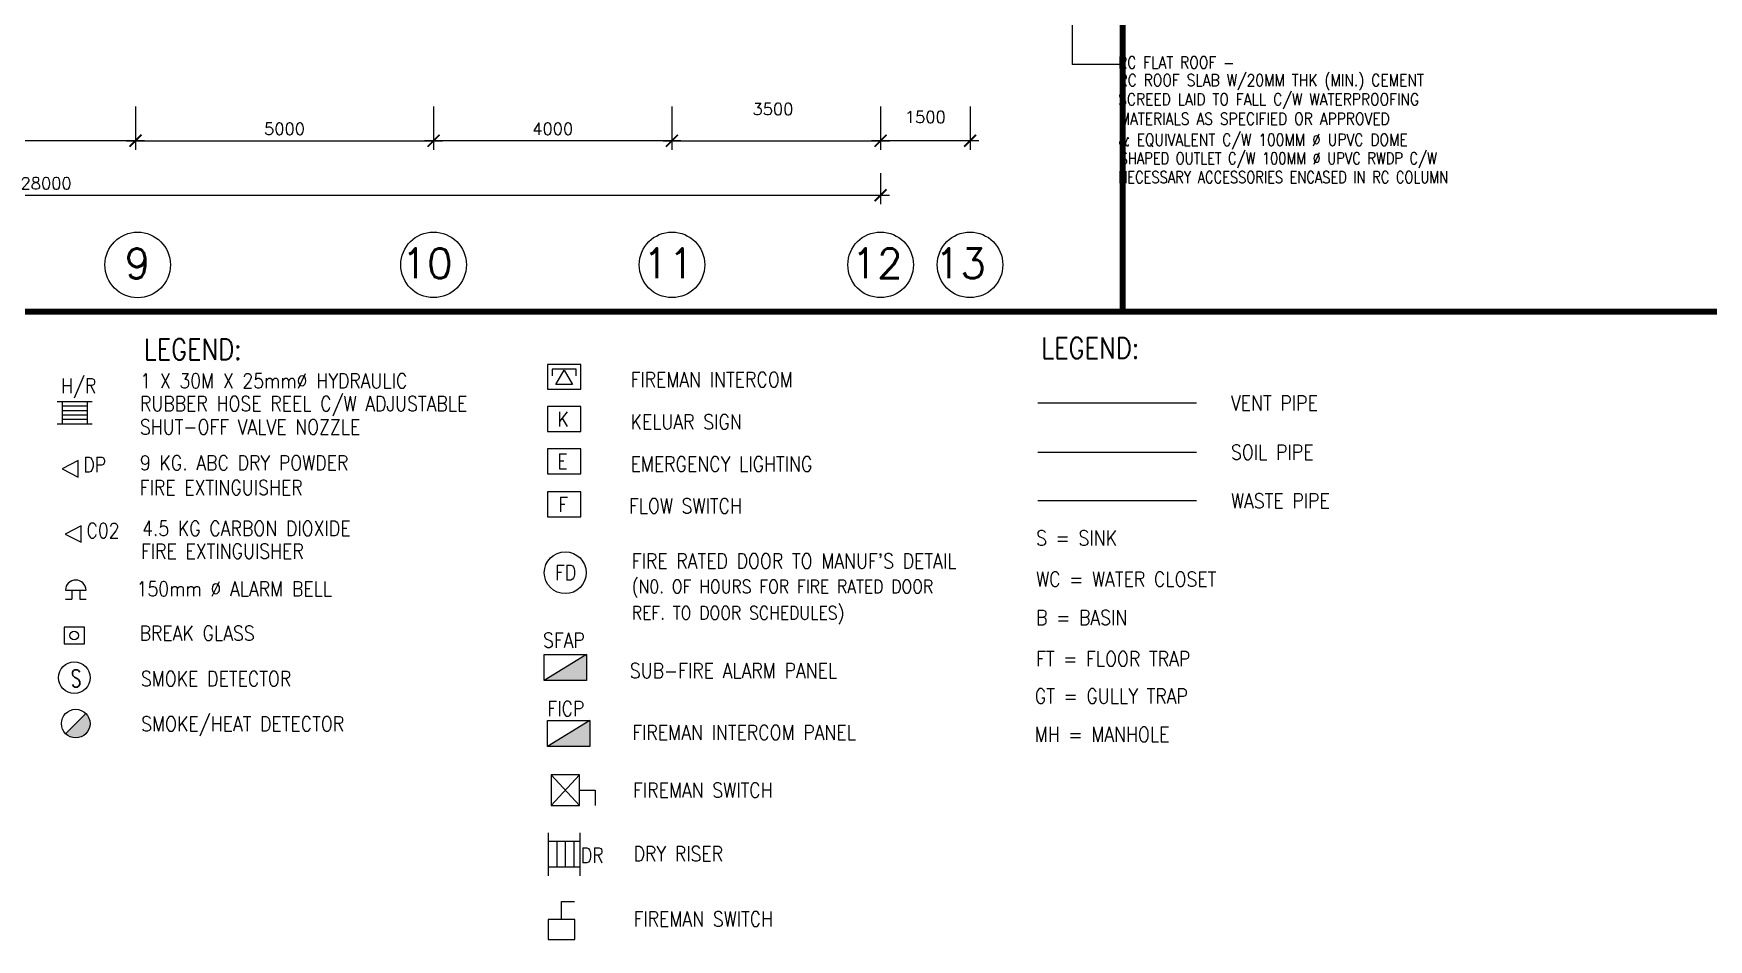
# Model space of a CAD drawing. Extents: x 2266480 to 2632177, y -858634 to -757244.
# Drawn here: x 2318808 to 2346908, y -857817 to -842620 of the extents above; entities that cross this region are included whole.
import ezdxf

# ---------------------------------------------------------------- set-up
doc = ezdxf.new("R2010")
doc.units = 0
doc.header["$LTSCALE"] = 10
doc.header["$MEASUREMENT"] = 0
doc.layers.get('0').update_dxf_attribs({"linetype": 'CONTINUOUS'})
doc.layers.get('DEFPOINTS').update_dxf_attribs({"linetype": 'CONTINUOUS'})
for name, color, linetype in [('-DRY RISER', 7, 'CONTINUOUS'), ('-FF', 240, 'CONTINUOUS'), ('-ff.txt', 2, 'CONTINUOUS'), ('DIM', 7, 'CONTINUOUS'), ('GRID-T', 7, 'CONTINUOUS'), ('LINE', 7, 'CONTINUOUS'), ('NEW', 7, 'CONTINUOUS'), ('PL', 5, 'CONTINUOUS'), ('SP', 220, 'CONTINUOUS'), ('SPEC', 7, 'CONTINUOUS'), ('T50', 4, 'CONTINUOUS'), ('TEXT', 7, 'CONTINUOUS')]:
    doc.layers.add(name, color=color, linetype=linetype)
doc.styles.add('ROMANS', font='romans')
doc.styles.get("Standard").update_dxf_attribs({"font": 'ROMANS.SHX'})
doc.styles.add('STANDARDS', font='simplex.shx')
doc.dimstyles.new('STANDARD$0', dxfattribs={"dimscale": 0, "dimtxt": 8, "dimasz": 6, "dimexe": 1, "dimexo": 1, "dimgap": 3, "dimtad": 1, "dimdec": 0, "dimlfac": -1, "dimrnd": 1, "dimzin": 0, "dimdsep": 46, "dimtxsty": 'Standard', "dimcen": 0, "dimclrd": 5, "dimclre": 250, "dimadec": 0, "dimazin": 0, "dimtfac": 1, "dimtdec": 4, "dimtofl": 0, "dimtmove": 0, "dimatfit": 3, "dimfxl": 1, "dimtolj": 1, "dimtzin": 0, "dimarcsym": 0})

# ---------------------------------------------------------------- blocks, each defined once
blk = doc.blocks.new('_ARCHTICK')
at = {"color": 0, "linetype": 'ByBlock', "const_width": 0.15}
blk.add_lwpolyline([(-0.5, -0.5), (0.5, 0.5)], dxfattribs=at)
blk = doc.blocks.new('*D110')
at = {"color": 7, "lineweight": -2, "transparency": 16777216}
for p, q in [((2305019, -844964), (2305019, -845484)), ((2333019, -844964), (2333019, -845484)), ((2304869, -845334), (2333169, -845334))]:
    blk.add_line(p, q, dxfattribs=at)
at = {"layer": 'DEFPOINTS', "color": 0, "transparency": 16777216}
for p in [(2305019, -844814), (2333019, -844814), (2333019, -845334)]:
    blk.add_point(p, dxfattribs=at)
at = {"color": 7, "lineweight": -2, "transparency": 16777216, "xscale": 200, "yscale": 200, "zscale": 200, "rotation": 180}
blk.add_blockref('_ARCHTICK', (2305019, -845334), dxfattribs=at)
at = {"color": 7, "lineweight": -2, "transparency": 16777216, "xscale": 200, "yscale": 200, "zscale": 200}
blk.add_blockref('_ARCHTICK', (2333019, -845334), dxfattribs=at)
at = {"color": 7, "transparency": 16777216, "insert": (2319019, -845134), "char_height": 200, "attachment_point": 5, "style": 'ROMANS'}
blk.add_mtext('\\A1;28000', dxfattribs=at)
blk = doc.blocks.new('*D111')
at = {"layer": 'DEFPOINTS', "color": 0, "transparency": 16777216}
for p in [(2320519, -843693), (2325519, -843693), (2325519, -844419)]:
    blk.add_point(p, dxfattribs=at)
at = {"layer": 'DIM', "color": 7, "lineweight": -2, "transparency": 16777216}
for p, q in [((2320519, -843843), (2320519, -844569)), ((2325519, -843843), (2325519, -844569)), ((2320369, -844419), (2325669, -844419))]:
    blk.add_line(p, q, dxfattribs=at)
at = {"layer": 'DIM', "color": 7, "lineweight": -2, "transparency": 16777216, "xscale": 200, "yscale": 200, "zscale": 200, "rotation": 180}
blk.add_blockref('_ARCHTICK', (2320519, -844419), dxfattribs=at)
at = {"layer": 'DIM', "color": 7, "lineweight": -2, "transparency": 16777216, "xscale": 200, "yscale": 200, "zscale": 200}
blk.add_blockref('_ARCHTICK', (2325519, -844419), dxfattribs=at)
at = {"layer": 'DIM', "color": 7, "transparency": 16777216, "insert": (2323019, -844219), "char_height": 200, "attachment_point": 5, "style": 'ROMANS'}
blk.add_mtext('\\A1;5000', dxfattribs=at)
blk = doc.blocks.new('*D112')
at = {"layer": 'DEFPOINTS', "color": 0, "transparency": 16777216}
for p in [(2315519, -843693), (2320519, -843693), (2315519, -844419)]:
    blk.add_point(p, dxfattribs=at)
at = {"layer": 'DIM', "color": 7, "lineweight": -2, "transparency": 16777216}
for p, q in [((2315519, -843843), (2315519, -844569)), ((2320519, -843843), (2320519, -844569)), ((2320669, -844419), (2315369, -844419))]:
    blk.add_line(p, q, dxfattribs=at)
at = {"layer": 'DIM', "color": 7, "lineweight": -2, "transparency": 16777216, "xscale": 200, "yscale": 200, "zscale": 200}
for p, rotation in [((2315519, -844419), 179.9999999882513), ((2320519, -844419), 359.9999999882513)]:
    blk.add_blockref('_ARCHTICK', p, dxfattribs=dict(at, rotation=rotation))
at = {"layer": 'DIM', "color": 7, "transparency": 16777216, "insert": (2318019, -844219), "char_height": 200, "attachment_point": 5, "rotation": 360, "style": 'ROMANS'}
blk.add_mtext('\\A1;5000', dxfattribs=at)
blk = doc.blocks.new('*D115')
at = {"layer": 'DEFPOINTS', "color": 0, "transparency": 16777216}
for p in [(2325519, -843693), (2329519, -843693), (2325519, -844419)]:
    blk.add_point(p, dxfattribs=at)
at = {"layer": 'DIM', "color": 7, "lineweight": -2, "transparency": 16777216}
for p, q in [((2325519, -843843), (2325519, -844569)), ((2329519, -843843), (2329519, -844569)), ((2329669, -844419), (2325369, -844419))]:
    blk.add_line(p, q, dxfattribs=at)
at = {"layer": 'DIM', "color": 7, "lineweight": -2, "transparency": 16777216, "xscale": 200, "yscale": 200, "zscale": 200}
for p, rotation in [((2325519, -844419), 179.9999999882506), ((2329519, -844419), 359.9999999882506)]:
    blk.add_blockref('_ARCHTICK', p, dxfattribs=dict(at, rotation=rotation))
at = {"layer": 'DIM', "color": 7, "transparency": 16777216, "insert": (2327519, -844219), "char_height": 200, "attachment_point": 5, "rotation": 360, "style": 'ROMANS'}
blk.add_mtext('\\A1;4000', dxfattribs=at)
blk = doc.blocks.new('*D284')
at = {"layer": 'DEFPOINTS', "color": 0, "transparency": 16777216}
for p in [(2329519, -843693), (2333019, -843693), (2333019, -844419)]:
    blk.add_point(p, dxfattribs=at)
at = {"layer": 'DIM', "color": 7, "lineweight": -2, "transparency": 16777216}
for p, q in [((2329519, -843843), (2329519, -844569)), ((2333019, -843843), (2333019, -844569)), ((2329369, -844419), (2333169, -844419))]:
    blk.add_line(p, q, dxfattribs=at)
at = {"layer": 'DIM', "color": 7, "lineweight": -2, "transparency": 16777216, "xscale": 200, "yscale": 200, "zscale": 200, "rotation": 180}
blk.add_blockref('_ARCHTICK', (2329519, -844419), dxfattribs=at)
at = {"layer": 'DIM', "color": 7, "lineweight": -2, "transparency": 16777216, "xscale": 200, "yscale": 200, "zscale": 200}
blk.add_blockref('_ARCHTICK', (2333019, -844419), dxfattribs=at)
at = {"layer": 'DIM', "color": 7, "transparency": 16777216, "insert": (2331213, -843887), "char_height": 200, "attachment_point": 5, "style": 'ROMANS'}
blk.add_mtext('\\A1;3500', dxfattribs=at)
blk = doc.blocks.new('*D296')
at = {"layer": 'DEFPOINTS', "color": 0, "transparency": 16777216}
for p in [(2333019, -843693), (2334519, -843693), (2333019, -844419)]:
    blk.add_point(p, dxfattribs=at)
at = {"layer": 'DIM', "color": 7, "lineweight": -2, "transparency": 16777216}
for p, q in [((2333019, -843843), (2333019, -844569)), ((2334519, -843843), (2334519, -844569)), ((2334669, -844419), (2332869, -844419))]:
    blk.add_line(p, q, dxfattribs=at)
at = {"layer": 'DIM', "color": 7, "lineweight": -2, "transparency": 16777216, "xscale": 200, "yscale": 200, "zscale": 200}
for p, rotation in [((2333019, -844419), 179.9999999882473), ((2334519, -844419), 359.9999999882473)]:
    blk.add_blockref('_ARCHTICK', p, dxfattribs=dict(at, rotation=rotation))
at = {"layer": 'DIM', "color": 7, "transparency": 16777216, "insert": (2333769, -844021), "char_height": 200, "attachment_point": 5, "rotation": 360, "style": 'ROMANS'}
blk.add_mtext('\\A1;1500', dxfattribs=at)
blk = doc.blocks.new('DRY RISER')
at = {"layer": '-DRY RISER'}
for p, q in [((-150, 0), (150, 0)), ((-90, 0), (-90, -222)), ((90, 0), (90, -222)), ((-90, -42), (90, -42)), ((-90, -102), (90, -102)), ((-150, -222), (150, -222)), ((-90, -162), (90, -162))]:
    blk.add_line(p, q, dxfattribs=at)

msp = doc.modelspace()

# ---------------------------------------------------------------- hatches: boundary and pattern name
at = {"layer": '-FF'}
msp.add_hatch(color=0, dxfattribs=at).paths.add_polyline_path([(2319756.1, -854196.2, 0.1989124), (2319685.8, -854026.5), (2319346.4, -854365.9, 0.6681786)])
at = {"layer": 'TEXT'}
for points in [[(2327372.8, -853475.2), (2328084.1, -853475.2), (2328084.1, -853036.4)], [(2327430, -854580.8), (2328141.3, -854580.8), (2328141.3, -854141.9)]]:
    msp.add_hatch(color=0, dxfattribs=at).paths.add_polyline_path(points)

# ---------------------------------------------------------------- linework, layer by layer
at = {"layer": '-FF', "color": 0, "ltscale": 10}
for p, q in [((2327912.8, -848250.2), (2327509.1, -848250.2)), ((2327509.1, -848250.2), (2327509.1, -848363)), ((2327571.3, -848508.1), (2327710.9, -848266.3)), ((2327710.9, -848266.3), (2327850.6, -848508.1)), ((2327912.8, -848363), (2327912.8, -848250.2)), ((2327850.6, -848508.1), (2327571.3, -848508.1))]:
    msp.add_line(p, q, dxfattribs=at)
at = {"layer": '-FF', "color": 0}
for p, q in [((2319793.9, -848795.8), (2319203.5, -848795.8)), ((2319290.2, -848795.8), (2319290.2, -849172)), ((2319707.2, -848870.4), (2319290.2, -848870.4)), ((2319707.2, -848795.8), (2319707.2, -849172)), ((2319793.9, -849172), (2319203.5, -849172)), ((2319707.2, -848948.1), (2319290.2, -848948.1)), ((2319707.2, -849022.8), (2319290.2, -849022.8)), ((2319707.2, -849097.4), (2319290.2, -849097.4)), ((2319557, -849783), (2319287, -849921.5)), ((2319287, -849921.5), (2319557, -850059.9)), ((2319610.1, -850877.2), (2319340.1, -851015.6)), ((2319340.1, -851015.6), (2319610.1, -851154)), ((2319343.4, -851955.2), (2319688.8, -851955.2)), ((2319453.4, -851955.2), (2319453.4, -852109.8)), ((2319586, -851955.2), (2319586, -852109.8)), ((2319346.5, -852109.8), (2319453.4, -852109.8)), ((2319586, -852109.8), (2319688.6, -852109.8)), ((2319346.4, -854365.9), (2319685.8, -854026.5)), ((2327491.5, -855571.1), (2327965.4, -855053.4)), ((2327491.5, -855053.4), (2327965.4, -855571.1)), ((2327965.4, -855312.3), (2328230.4, -855312.3)), ((2328230.4, -855312.3), (2328230.4, -855571.1))]:
    msp.add_line(p, q, dxfattribs=at)
for points in [[(2319557, -850059.9), (2319557, -849783)], [(2319610.1, -851154), (2319610.1, -850877.2)]]:
    msp.add_lwpolyline(points, dxfattribs=at)
msp.add_lwpolyline([(2319665.8, -852855.7), (2319665.8, -852578.9), (2319321.3, -852578.9), (2319321.3, -852855.7)], close=True, dxfattribs=at)
at = {"layer": '-FF', "color": 0, "ltscale": 1.3}
msp.add_lwpolyline([(2327965.4, -855053.4), (2327491.5, -855053.4), (2327491.5, -855571.1), (2327965.4, -855571.1)], close=True, dxfattribs=at)
msp.add_lwpolyline([(2327965.4, -855053.4), (2327491.5, -855053.4), (2327491.5, -855571.1), (2327965.4, -855571.1)], close=True, dxfattribs=at)
at = {"layer": '-FF', "color": 0}
for centre, radius in [((2319491.5, -852716.7), 72.2), ((2319493.6, -853426.9), 265), ((2319516.1, -854196.2), 240)]:
    msp.add_circle(centre, radius, dxfattribs=at)
msp.add_arc((2319516.1, -851960.8), 172.8, 1.85513, 178.14487, dxfattribs=at)
at = {"color": 0}
msp.add_line((2337036, -843140.9), (2336231.6, -843140.9), dxfattribs=at)
at = {"layer": 'GRID-T', "color": 0}
for centre in [(2320555, -846501.9), (2325519.4, -846500.7), (2329519.4, -846500.7), (2333019.4, -846500.7), (2334519.4, -846500.7)]:
    msp.add_circle(centre, 550, dxfattribs=at)
at = {"layer": 'LINE', "color": 0}
msp.add_line((2336231.6, -839708.3), (2336231.6, -843140.9), dxfattribs=at)
at = {"layer": 'NEW', "color": 0}
for p, q in [((2327990, -848878.2), (2327430, -848878.2)), ((2327430, -848878.2), (2327430, -849295.8)), ((2327990, -849295.8), (2327990, -848878.2)), ((2327430, -849295.8), (2327990, -849295.8)), ((2327990, -849586.1), (2327430, -849586.1)), ((2327430, -849586.1), (2327430, -850003.7)), ((2327990, -850003.7), (2327990, -849586.1)), ((2327430, -850003.7), (2327990, -850003.7)), ((2327990, -850309.5), (2327430, -850309.5)), ((2327430, -850309.5), (2327430, -850727.1)), ((2327990, -850727.1), (2327990, -850309.5)), ((2327430, -850727.1), (2327990, -850727.1)), ((2327666.3, -857483), (2327666.3, -857181.7)), ((2327666.3, -857181.7), (2327881.6, -857181.7)), ((2327890.3, -857483), (2327442.3, -857483)), ((2327442.3, -857483), (2327442.3, -857817)), ((2327890.3, -857817), (2327890.3, -857483)), ((2327442.3, -857817), (2327890.3, -857817))]:
    msp.add_line(p, q, dxfattribs=at)
at = {"layer": 'PL', "color": 0, "ltscale": 2, "const_width": 100}
for points in [[(2266663.5, -847288.2), (2337081.9, -847288.2), (2337081.9, -757293.9), (2266663.5, -757293.9)], [(2337081.9, -847288.2), (2408097.1, -847288.2), (2408097.1, -757293.9), (2337081.9, -757293.9)]]:
    msp.add_lwpolyline(points, close=True, dxfattribs=at)
at = {"layer": 'SP', "color": 0}
for p, q in [((2338316, -848822), (2335656.4, -848822)), ((2338316, -849646.5), (2335656.4, -849646.5)), ((2338316, -850457.7), (2335656.4, -850457.7))]:
    msp.add_line(p, q, dxfattribs=at)
at = {"layer": 'TEXT', "color": 0}
for p, q in [((2327990, -848170.4), (2327430, -848170.4)), ((2327430, -848170.4), (2327430, -848587.9)), ((2327990, -848587.9), (2327990, -848170.4)), ((2327430, -848587.9), (2327990, -848587.9)), ((2328084.1, -853036.4), (2327372.8, -853475.2)), ((2328141.3, -854141.9), (2327430, -854580.8))]:
    msp.add_line(p, q, dxfattribs=at)
for points in [[(2327372.8, -853475.2), (2327372.8, -853036.4), (2328084.1, -853036.4), (2328084.1, -853475.2)], [(2327430, -854580.8), (2327430, -854141.9), (2328141.3, -854141.9), (2328141.3, -854580.8)]]:
    msp.add_lwpolyline(points, close=True, dxfattribs=at)
msp.add_circle((2327728.5, -851665.2), 351, dxfattribs=at)

# ---------------------------------------------------------------- block references
at = {"layer": '-DRY RISER', "color": 0, "xscale": 2.400000000023283, "yscale": 2.400000000023283, "zscale": 2.400000000023283, "rotation": 270}
msp.add_blockref('DRY RISER', (2327974.4, -856387.8), dxfattribs=at)

# ---------------------------------------------------------------- texts
at = {"layer": '-ff.txt', "color": 0, "style": 'STANDARDS', "width": 0.7}
msp.add_text('S', height=292.5, dxfattribs=at).set_placement((2319433.2, -853583.8))
at = {"color": 0, "ltscale": 10, "style": 'ROMANS', "width": 0.8}
for s, p in [('SHAPED OUTLET C/W 100MM %%c UPVC RWDP C/W', (2337029.8, -844814.1)), ('NECESSARY ACCESSORIES ENCASED IN RC COLUMN', (2337007, -845130.5))]:
    msp.add_text(s, height=200, dxfattribs=at).set_placement(p)
at = {"layer": 'GRID-T', "color": 0, "style": 'ROMANS'}
for s, p in [('9', (2320339.9, -846727.6)), ('10', (2324983.4, -846726.5)), ('11', (2329031.2, -846726.5)), ('12', (2332531.2, -846726.5)), ('13', (2333929.9, -846726.5))]:
    msp.add_text(s, height=500, dxfattribs=at).set_placement(p)
at = {"layer": 'NEW', "color": 0, "style": 'ROMANS', "width": 0.85}
for s, p in [('K', (2327597, -849213.7)), ('KELUAR SIGN', (2328823.2, -849259.1)), ('E', (2327597, -849921.5)), ('EMERGENCY LIGHTING', (2328823.2, -849966.9)), ('F', (2327614.2, -850645))]:
    msp.add_text(s, height=250, dxfattribs=at).set_placement(p)
at = {"layer": 'SPEC', "color": 0, "style": 'ROMANS', "width": 0.85}
for s, p in [('RC FLAT ROOF -', (2337002.8, -843207.1)), ('RC ROOF SLAB W/20MM THK (MIN.) CEMENT', (2337010.3, -843504.2)), ('SCREED LAID TO FALL C/W WATERPROOFING', (2337004.8, -843825)), ('MATERIALS AS SPECIFIED OR APPROVED ', (2337028.3, -844149.8)), ('& EQUIVALENT C/W 100MM %%c UPVC DOME', (2337009.3, -844501.8))]:
    msp.add_text(s, height=200, dxfattribs=at).set_placement(p)
at = {"layer": 'T50', "color": 0, "style": 'ROMANS', "width": 0.85}
for s, height, p in [('LEGEND:', 350, (2320656.7, -848093)), ('LEGEND:', 350, (2335713.4, -848070.6)), ('1 X 30M X 25mm%%C HYDRAULIC ', 250, (2320599.4, -848570.8)), ('FIREMAN INTERCOM', 250, (2328823.2, -848551.2)), ('H/R', 250, (2319268.7, -848655.7)), ('RUBBER HOSE REEL C/W ADJUSTABLE ', 250, (2320593.7, -848954.3)), ('VENT PIPE', 250, (2338897.5, -848944.6)), ('SHUT-OFF VALVE NOZZLE', 250, (2320593.7, -849344.5)), ('DP', 250, (2319642.9, -849978.1)), ('9 KG. ABC DRY POWDER', 250, (2320592.2, -849946.3)), ('SOIL PIPE ', 250, (2338897.5, -849769.1)), ('FIRE EXTINGUISHER', 250, (2320590, -850361.3)), ('FLOW SWITCH', 250, (2328797.4, -850669.2)), ('WASTE PIPE ', 250, (2338897.5, -850584.8)), ('C02', 250, (2319695.9, -851082.8)), ('4.5 KG CARBON DIOXIDE', 250, (2320628.9, -851046.8)), ('S = SINK', 250, (2335628, -851207.1)), ('FIRE EXTINGUISHER', 250, (2320610.2, -851429.4)), ("FIRE RATED DOOR TO MANUF'S DETAIL", 250, (2328845, -851593.9)), ('FD', 250, (2327556.8, -851787.5)), ('WC = WATER CLOSET', 250, (2335628, -851898.6)), ('150mm %%C ALARM BELL', 250, (2320537.3, -852059.9)), ('(N0. OF HOURS FOR FIRE RATED DOOR ', 225, (2328845, -852008.3)), ('REF. TO DOOR SCHEDULES)', 225, (2328845, -852451.1)), ('BREAK GLASS', 250, (2320587.5, -852804.1)), ('B = BASIN', 250, (2335628, -852542)), ('SFAP', 250, (2327355.8, -852922.2)), ('FT = FLOOR TRAP', 250, (2335628, -853233.5)), ('SMOKE DETECTOR', 250, (2320609.1, -853568)), ('SUB-FIRE ALARM PANEL', 250, (2328811.7, -853431.9)), ('GT = GULLY TRAP', 250, (2335606.1, -853859.2)), ('FICP', 250, (2327429.5, -854069.1)), ('SMOKE/HEAT DETECTOR', 250, (2320613.7, -854324.4)), ('FIREMAN INTERCOM PANEL', 250, (2328853.2, -854470.2)), ('MH = MANHOLE', 250, (2335606.1, -854502.7)), ('FIREMAN SWITCH', 250, (2328866.1, -855437.9)), ('DR', 250, (2327989.4, -856530.9)), ('DRY RISER', 250, (2328874.9, -856503.7)), ('FIREMAN SWITCH', 250, (2328874.9, -857598.4))]:
    msp.add_text(s, height=height, dxfattribs=at).set_placement(p)

# ---------------------------------------------------------------- dimensions: what is measured, and where the dimension line sits
at = {"color": 0}
dim = msp.add_linear_dim(base=(2333019.4, -845334.1), p1=(2305019.4, -844814), p2=(2333019.4, -844814), dimstyle='STANDARD$0', override={"dimscale": 100, "dimtxt": 2, "dimasz": 2, "dimexe": 1.5, "dimexo": 1.5, "dimgap": 1, "dimtxsty": 'ROMANS', "dimblk": 'ARCHTICK', "dimdle": 1.5, "dimclrd": 7, "dimclre": 7, "dimclrt": 7, "dimtdec": 0, "dimtmove": 2}, dxfattribs=at)
dim.commit()
dim.dimension.update_dxf_attribs({"geometry": '*D110', "text_midpoint": (2319019.4, -845134.1)})
at = {"layer": 'DIM', "color": 0}
for p1, p2, distance, picture, middle in [((2320519.4, -843693), (2315519.4, -843693), 726.3, '*D112', (2318019.4, -844219.3)), ((2320519.4, -843693), (2325519.4, -843693), -726.3, '*D111', (2323019.4, -844219.3)), ((2329519.4, -843693), (2325519.4, -843693), 726.3, '*D115', (2327519.4, -844219.3))]:
    dim = msp.add_aligned_dim(p1=p1, p2=p2, distance=distance, dimstyle='STANDARD$0', override={"dimscale": 100, "dimtxt": 2, "dimasz": 2, "dimexe": 1.5, "dimexo": 1.5, "dimgap": 1, "dimtxsty": 'ROMANS', "dimblk": 'ARCHTICK', "dimdle": 1.5, "dimclrd": 7, "dimclre": 7, "dimclrt": 7, "dimtdec": 0, "dimtmove": 2}, dxfattribs=at)
    dim.commit()
    dim.dimension.update_dxf_attribs({"geometry": picture, "text_midpoint": middle})
for p1, angle, picture, middle in [((2329519.4, -843693), 0, '*D284', (2331213.4, -843887)), ((2334519.4, -843693), 180, '*D296', (2333769.4, -844021.4))]:
    dim = msp.add_linear_dim(base=(2333019.4, -844419.3), p1=p1, p2=(2333019.4, -843693), angle=angle, dimstyle='STANDARD$0', override={"dimscale": 100, "dimtxt": 2, "dimasz": 2, "dimexe": 1.5, "dimexo": 1.5, "dimgap": 1, "dimtxsty": 'ROMANS', "dimblk": 'ARCHTICK', "dimdle": 1.5, "dimclrd": 7, "dimclre": 7, "dimclrt": 7, "dimtdec": 0, "dimtmove": 2}, dxfattribs=at)
    dim.commit()
    dim.dimension.update_dxf_attribs({"geometry": picture, "text_midpoint": middle, "dimtype": 161})

doc.saveas('drawing.dxf')
